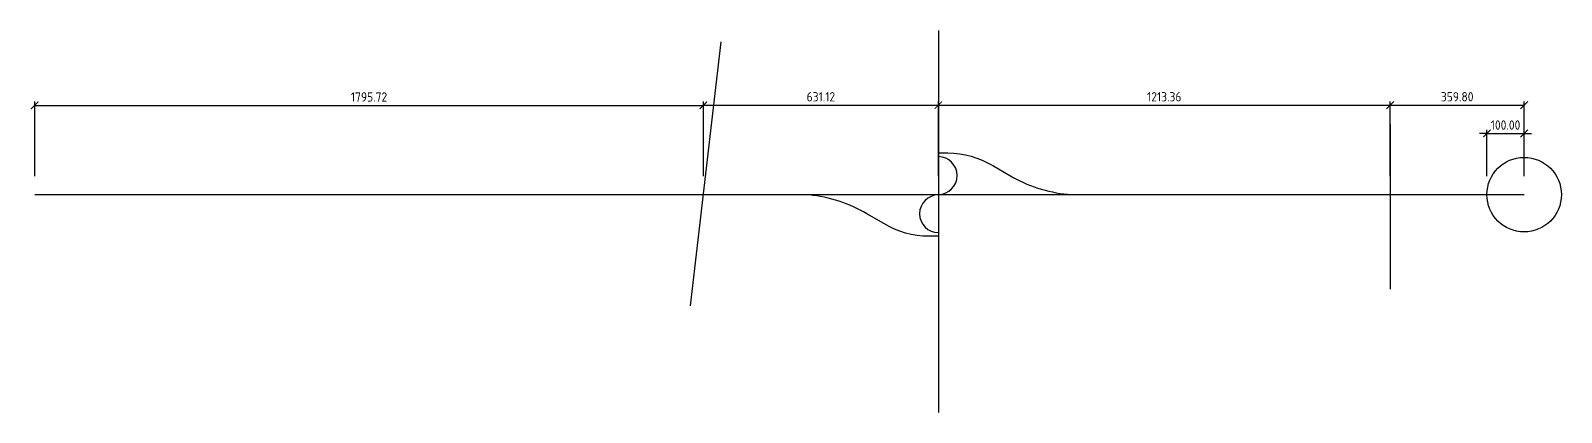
# Model space of a CAD drawing. Header units: metres. Extents: x 162815 to 178081, y 6220705 to 6240819.
# Drawn here: x 162815 to 166926, y 6239795 to 6240819 of the extents above; entities that cross this region are included whole.
import ezdxf

# ---------------------------------------------------------------- set-up
doc = ezdxf.new("R2010")
doc.units = ezdxf.units.M
doc.layers.get('Defpoints').update_dxf_attribs({"color": 5})
doc.layers.add('05_mått', color=7, linetype='Continuous')
doc.styles.add('Iso', font='iso.shx')
doc.dimstyles.new('BH90$0', dxfattribs={"dimtxt": 2.5, "dimasz": 2, "dimexe": 1, "dimexo": 5, "dimgap": 1, "dimtad": 1, "dimzin": 0, "dimdsep": 46, "dimtxsty": 'Iso', "dimblk1": 'ARCHTICK', "dimblk2": 'ARCHTICK', "dimsah": 1, "dimcen": 1.5, "dimadec": 0, "dimazin": 0, "dimtfac": 1, "dimtix": 1, "dimtmove": 0, "dimatfit": 3, "dimfxl": 1, "dimtolj": 1, "dimtzin": 0, "dimarcsym": 0})

# ---------------------------------------------------------------- blocks, each defined once
blk = doc.blocks.new('_ARCHTICK')
at = {"color": 0, "linetype": 'ByBlock', "const_width": 0.15}
blk.add_lwpolyline([(-0.5, -0.5), (0.5, 0.5)], dxfattribs=at)
blk = doc.blocks.new('*D62')
at = {"layer": '05_mått', "color": 0, "lineweight": -2, "transparency": 16777216}
for p, q in [((162826.2, 6240429.1), (162826.2, 6240628.7)), ((162826.2, 6240618.7), (164621.9, 6240618.7)), ((164621.9, 6240429.1), (164621.9, 6240628.7))]:
    blk.add_line(p, q, dxfattribs=at)
at = {"layer": 'Defpoints', "color": 0, "transparency": 16777216}
for p in [(164621.9, 6240618.7), (162826.2, 6240379.1), (164621.9, 6240379.1)]:
    blk.add_point(p, dxfattribs=at)
at = {"layer": '05_mått', "color": 0, "lineweight": -2, "transparency": 16777216, "xscale": 20, "yscale": 20, "zscale": 20, "rotation": 180}
blk.add_blockref('_ARCHTICK', (162826.2, 6240618.7), dxfattribs=at)
at = {"layer": '05_mått', "color": 0, "lineweight": -2, "transparency": 16777216, "xscale": 20, "yscale": 20, "zscale": 20}
blk.add_blockref('_ARCHTICK', (164621.9, 6240618.7), dxfattribs=at)
at = {"layer": '05_mått', "color": 0, "transparency": 16777216, "insert": (163724, 6240641.2), "char_height": 25, "attachment_point": 5, "style": 'Iso'}
blk.add_mtext('\\A1;1795.72', dxfattribs=at)
blk = doc.blocks.new('*D63')
at = {"layer": '05_mått', "color": 0, "lineweight": -2, "transparency": 16777216}
for p, q in [((164621.9, 6240429.1), (164621.9, 6240629.2)), ((164621.9, 6240619.2), (165253, 6240619.2)), ((165253, 6240428.6), (165253, 6240629.2))]:
    blk.add_line(p, q, dxfattribs=at)
at = {"layer": 'Defpoints', "color": 0, "transparency": 16777216}
for p in [(165253, 6240619.2), (164621.9, 6240379.1), (165253, 6240378.6)]:
    blk.add_point(p, dxfattribs=at)
at = {"layer": '05_mått', "color": 0, "lineweight": -2, "transparency": 16777216, "xscale": 20, "yscale": 20, "zscale": 20, "rotation": 180}
blk.add_blockref('_ARCHTICK', (164621.9, 6240619.2), dxfattribs=at)
at = {"layer": '05_mått', "color": 0, "lineweight": -2, "transparency": 16777216, "xscale": 20, "yscale": 20, "zscale": 20}
blk.add_blockref('_ARCHTICK', (165253, 6240619.2), dxfattribs=at)
at = {"layer": '05_mått', "color": 0, "transparency": 16777216, "insert": (164937.5, 6240641.7), "char_height": 25, "attachment_point": 5, "style": 'Iso'}
blk.add_mtext('\\A1;631.12', dxfattribs=at)
blk = doc.blocks.new('*D64')
at = {"layer": '05_mått', "color": 0, "lineweight": -2, "transparency": 16777216}
for p, q in [((165253, 6240429.6), (165253, 6240629.2)), ((165253, 6240619.2), (166466.4, 6240619.2)), ((166466.4, 6240429.6), (166466.4, 6240629.2))]:
    blk.add_line(p, q, dxfattribs=at)
at = {"layer": 'Defpoints', "color": 0, "transparency": 16777216}
for p in [(166466.4, 6240619.2), (165253, 6240379.6), (166466.4, 6240379.6)]:
    blk.add_point(p, dxfattribs=at)
at = {"layer": '05_mått', "color": 0, "lineweight": -2, "transparency": 16777216, "xscale": 20, "yscale": 20, "zscale": 20, "rotation": 180}
blk.add_blockref('_ARCHTICK', (165253, 6240619.2), dxfattribs=at)
at = {"layer": '05_mått', "color": 0, "lineweight": -2, "transparency": 16777216, "xscale": 20, "yscale": 20, "zscale": 20}
blk.add_blockref('_ARCHTICK', (166466.4, 6240619.2), dxfattribs=at)
at = {"layer": '05_mått', "color": 0, "transparency": 16777216, "insert": (165859.7, 6240641.7), "char_height": 25, "attachment_point": 5, "style": 'Iso'}
blk.add_mtext('\\A1;1213.36', dxfattribs=at)
blk = doc.blocks.new('*D65')
at = {"layer": '05_mått', "color": 0, "lineweight": -2, "transparency": 16777216}
for p, q in [((166466.4, 6240429.1), (166466.4, 6240629.2)), ((166466.4, 6240619.2), (166826.2, 6240619.2)), ((166826.2, 6240429.1), (166826.2, 6240629.2))]:
    blk.add_line(p, q, dxfattribs=at)
at = {"layer": 'Defpoints', "color": 0, "transparency": 16777216}
for p in [(166826.2, 6240619.2), (166466.4, 6240379.1), (166826.2, 6240379.1)]:
    blk.add_point(p, dxfattribs=at)
at = {"layer": '05_mått', "color": 0, "lineweight": -2, "transparency": 16777216, "xscale": 20, "yscale": 20, "zscale": 20, "rotation": 180}
blk.add_blockref('_ARCHTICK', (166466.4, 6240619.2), dxfattribs=at)
at = {"layer": '05_mått', "color": 0, "lineweight": -2, "transparency": 16777216, "xscale": 20, "yscale": 20, "zscale": 20}
blk.add_blockref('_ARCHTICK', (166826.2, 6240619.2), dxfattribs=at)
at = {"layer": '05_mått', "color": 0, "transparency": 16777216, "insert": (166646.3, 6240641.7), "char_height": 25, "attachment_point": 5, "style": 'Iso'}
blk.add_mtext('\\A1;359.80', dxfattribs=at)
blk = doc.blocks.new('*D66')
at = {"layer": '05_mått', "color": 0, "lineweight": -2, "transparency": 16777216}
for p, q in [((166726.2, 6240429.1), (166726.2, 6240553.4)), ((166826.2, 6240429.1), (166826.2, 6240553.4)), ((166726.2, 6240543.4), (166706.2, 6240543.4)), ((166726.2, 6240543.4), (166826.2, 6240543.4)), ((166826.2, 6240543.4), (166846.2, 6240543.4))]:
    blk.add_line(p, q, dxfattribs=at)
at = {"layer": 'Defpoints', "color": 0, "transparency": 16777216}
for p in [(166826.2, 6240543.4), (166726.2, 6240379.1), (166826.2, 6240379.1)]:
    blk.add_point(p, dxfattribs=at)
at = {"layer": '05_mått', "color": 0, "lineweight": -2, "transparency": 16777216, "xscale": 20, "yscale": 20, "zscale": 20}
blk.add_blockref('_ARCHTICK', (166726.2, 6240543.4), dxfattribs=at)
at = {"layer": '05_mått', "color": 0, "lineweight": -2, "transparency": 16777216, "xscale": 20, "yscale": 20, "zscale": 20, "rotation": 180}
blk.add_blockref('_ARCHTICK', (166826.2, 6240543.4), dxfattribs=at)
at = {"layer": '05_mått', "color": 0, "transparency": 16777216, "insert": (166776.2, 6240565.9), "char_height": 25, "attachment_point": 5, "style": 'Iso'}
blk.add_mtext('\\A1;100.00', dxfattribs=at)

msp = doc.modelspace()

# ---------------------------------------------------------------- linework, layer by layer
at = {"flags": 128}
for points in [[(165253.026, 6240819.151), (165253.026, 6239794.912)], [(164586.944, 6240081.105), (164670.013, 6240789.195)], [(166466.387, 6240567.509), (166466.387, 6240125.579)], [(162826.184, 6240379.081), (166826.184, 6240379.081)]]:
    msp.add_lwpolyline(points, dxfattribs=at)
for points in [[(165253.026, 6240490.882), (165278.642, 6240490.882, -0.13847014), (165399.167, 6240456.851), (165444.79, 6240430.307, 0.10702815), (165600.043, 6240379.942, 1.0007387)], [(165253.026, 6240267.281), (165227.41, 6240267.281, -0.13847014), (165106.885, 6240301.311), (165061.262, 6240327.855, 0.10702815), (164906.009, 6240378.221, 1.0007387)]]:
    msp.add_lwpolyline(points, format="xyb", dxfattribs=at)
msp.add_circle((166826.184, 6240379.081), 100)
for centre, start, end in [((165252.766, 6240430.307), 270.2931, 89.7069), ((165253.285, 6240327.855), 90.2931, 269.7069)]:
    msp.add_arc(centre, 50.704, start, end)

# ---------------------------------------------------------------- dimensions: what is measured, and where the dimension line sits
at = {"layer": '05_mått'}
for base, p1, p2, picture, middle in [((164621.901, 6240618.723), (162826.184, 6240379.081), (164621.901, 6240379.081), '*D62', (163724.042, 6240641.223)), ((165253.0258, 6240619.1946), (164621.901, 6240379.0812), (165253.0258, 6240378.5587), '*D63', (164937.4634, 6240641.6946)), ((166466.387, 6240619.195), (165253.026, 6240379.604), (166466.387, 6240379.604), '*D64', (165859.706, 6240641.695)), ((166826.184, 6240619.195), (166466.387, 6240379.081), (166826.184, 6240379.081), '*D65', (166646.285, 6240641.695)), ((166826.184, 6240543.364), (166726.184, 6240379.081), (166826.184, 6240379.081), '*D66', (166776.184, 6240565.864))]:
    dim = msp.add_linear_dim(base=base, p1=p1, p2=p2, dimstyle='BH90$0', override={"dimscale": 10}, dxfattribs=at)
    dim.commit()
    dim.dimension.update_dxf_attribs({"geometry": picture, "text_midpoint": middle})

doc.saveas('drawing.dxf')
